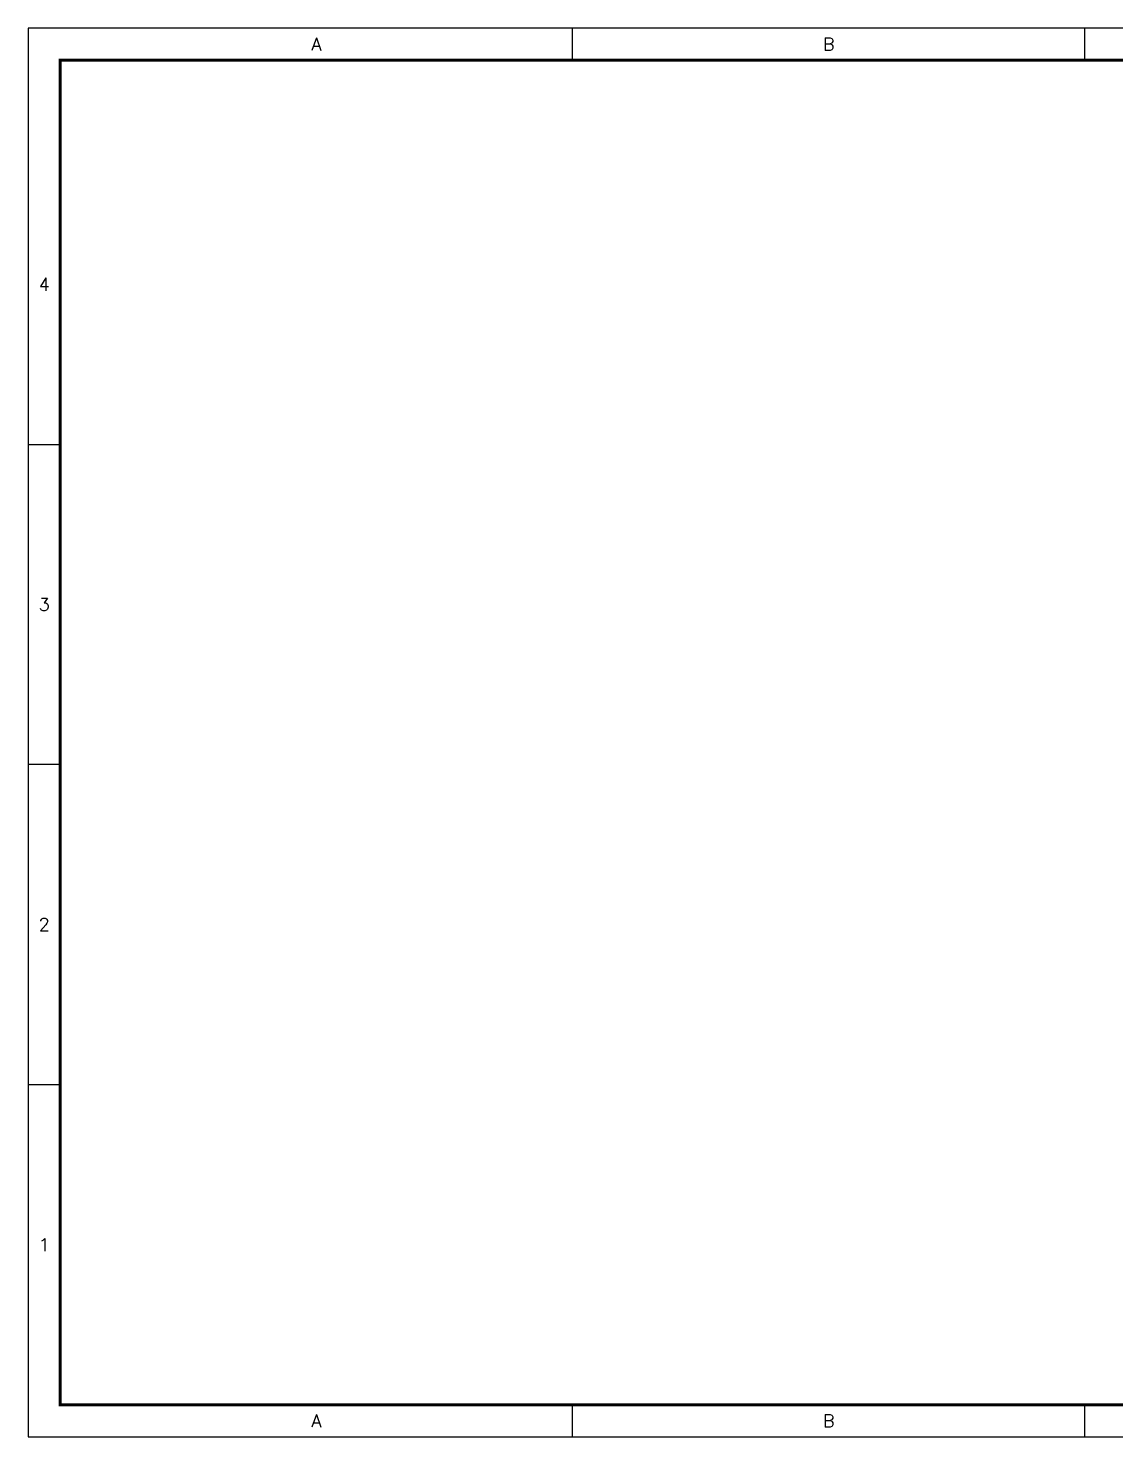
# Model space of a CAD drawing. Extents: x 0 to 17, y 0 to 11.
# Drawn here: x 0 to 8.5, y 0 to 11 of the extents above; entities that cross this region are included whole.
import ezdxf
from ezdxf.enums import TextEntityAlignment as Align

# ---------------------------------------------------------------- set-up
doc = ezdxf.new("R2010")
doc.units = 0
doc.header["$LTSCALE"] = 0.375
doc.header["$MEASUREMENT"] = 0
for name, pattern in [('BORDER2', [0.875, 0.25, -0.125, 0.25, -0.125, 0, -0.125]), ('DASHDOT2', [0.5, 0.25, -0.125, 0, -0.125]), ('DASHED2', [0.375, 0.25, -0.125]), ('DIVIDE2', [0.625, 0.25, -0.125, 0, -0.125, 0, -0.125]), ('HIDDEN', [0.375, 0.25, -0.125]), ('HIDDEN2', [0.1875, 0.125, -0.0625])]:
    doc.linetypes.add(name, pattern=pattern)
for name, color, linetype in [('01 Body', 3, 'Continuous'), ('02 Door', 1, 'Continuous'), ('03 Sub Panel', 7, 'Continuous'), ('04 Dimension', 8, 'Continuous'), ('05 BOM', 151, 'Continuous'), ('06 Text', 7, 'Continuous'), ('07 Notes', 3, 'Continuous'), ('08 Legend', 231, 'Continuous'), ('09 120VAC Wires', 7, 'Continuous'), ('09 Wires', 7, 'Continuous'), ('10 Symbols', 7, 'Continuous'), ('11 Pinout', 71, 'Continuous'), ('12 Field', 4, 'DASHDOT2'), ('13 Hidden', 4, 'HIDDEN'), ('14 Phantom', 5, 'DIVIDE2'), ('15 Future', 6, 'HIDDEN2'), ('16 ControlNet', 3, 'Continuous'), ('17 Data Highway', 191, 'BORDER2'), ('18 DeviceNet', 30, 'DASHED2'), ('19 EtherNet', 4, 'HIDDEN2'), ('20 Remote IO', 5, 'FENCELINE1'), ('21 Rov Rev', 1, 'Continuous'), ('22 24VAC Wires', 1, 'Continuous'), ('23 24VDC Wires', 5, 'Continuous'), ('24 400VAC Wires', 7, 'Continuous'), ('25 230VAC Wires', 1, 'Continuous'), ('26 Border', 7, 'Continuous')]:
    doc.layers.add(name, color=color, linetype=linetype)
doc.layers.add('27 Spacing', color=3, linetype='HIDDEN2', plot=False)
doc.layers.add('ViewPort', color=11, linetype='Continuous', plot=False)
doc.styles.add('ROMANS', font='romans.shx', dxfattribs={"width": 0.85})
doc.styles.get("Standard").update_dxf_attribs({"font": 'arial.ttf', "width": 0.85})
doc.linetypes.add('FENCELINE1', pattern='A,0.25,-0.1,[133,ltypeshp.shx,S=0.1,R=0,X=-0.1,Y=0],-0.1,1', length=1.45)

msp = doc.modelspace()

# ---------------------------------------------------------------- linework, layer by layer
at = {"layer": '26 Border'}
for p, q in [((17, 11), (0, 11)), ((0, 11), (0, 0)), ((4.25, 10.75), (4.25, 11)), ((8.25, 10.75), (8.25, 11)), ((0.25, 10.75), (16.25, 10.75)), ((0, 7.75), (0.25, 7.75)), ((0.25, 5.25), (0, 5.25)), ((0, 2.75), (0.25, 2.75)), ((16.25, 0.25), (0.25, 0.25)), ((4.25, 0), (4.25, 0.25)), ((8.25, 0), (8.25, 0.25)), ((0, 0), (17, 0))]:
    msp.add_line(p, q, dxfattribs=at)
at = {"layer": '26 Border', "const_width": 0.025}
msp.add_lwpolyline([(0.25, 10.75), (16.75, 10.75), (16.75, 0.25), (0.25, 0.25)], close=True, dxfattribs=at)

# ---------------------------------------------------------------- texts
at = {"layer": '01 Body', "ltscale": 0.5}
msp.add_text('.', height=0.0625, dxfattribs=at).set_placement((0.25, 0.25), align=Align.BOTTOM_CENTER)
at = {"layer": '02 Door', "ltscale": 0.5}
msp.add_text('.', height=0.0625, dxfattribs=at).set_placement((0.25, 0.25), align=Align.BOTTOM_CENTER)
at = {"layer": '03 Sub Panel', "ltscale": 0.5}
msp.add_text('.', height=0.0625, dxfattribs=at).set_placement((0.25, 0.25), align=Align.BOTTOM_CENTER)
at = {"layer": '04 Dimension', "ltscale": 0.5}
msp.add_text('.', height=0.0625, dxfattribs=at).set_placement((0.25, 0.25), align=Align.BOTTOM_CENTER)
at = {"layer": '05 BOM', "ltscale": 0.5}
msp.add_text('.', height=0.0625, dxfattribs=at).set_placement((0.25, 0.25), align=Align.BOTTOM_CENTER)
at = {"layer": '06 Text', "style": 'ROMANS'}
for s, p in [('A', (2.25, 10.875)), ('B', (6.25, 10.875)), ('4', (0.125, 9)), ('3', (0.125, 6.5)), ('2', (0.125, 4)), ('1', (0.125, 1.5)), ('A', (2.25, 0.125)), ('B', (6.25, 0.125))]:
    msp.add_text(s, height=0.1, dxfattribs=at).set_placement(p, align=Align.MIDDLE_CENTER)
at = {"layer": '06 Text', "color": 7}
msp.add_text('.', height=0.0625, dxfattribs=at).set_placement((0.25, 0.25), align=Align.BOTTOM_CENTER)
at = {"layer": '06 Text', "ltscale": 0.5}
msp.add_text('.', height=0.0625, dxfattribs=at).set_placement((0.25, 0.25), align=Align.BOTTOM_CENTER)
at = {"layer": '07 Notes', "ltscale": 0.5}
msp.add_text('.', height=0.0625, dxfattribs=at).set_placement((0.25, 0.25), align=Align.BOTTOM_CENTER)
at = {"layer": '08 Legend', "ltscale": 0.5}
msp.add_text('.', height=0.0625, dxfattribs=at).set_placement((0.25, 0.25), align=Align.BOTTOM_CENTER)
at = {"layer": '09 120VAC Wires', "ltscale": 0.5}
msp.add_text('.', height=0.0625, dxfattribs=at).set_placement((0.25, 0.25), align=Align.BOTTOM_CENTER)
at = {"layer": '09 Wires', "ltscale": 0.5}
msp.add_text('.', height=0.0625, dxfattribs=at).set_placement((0.25, 0.25), align=Align.BOTTOM_CENTER)
at = {"layer": '10 Symbols', "ltscale": 0.5}
msp.add_text('.', height=0.0625, dxfattribs=at).set_placement((0.25, 0.25), align=Align.BOTTOM_CENTER)
at = {"layer": '11 Pinout', "ltscale": 0.5}
msp.add_text('.', height=0.0625, dxfattribs=at).set_placement((0.25, 0.25), align=Align.BOTTOM_CENTER)
at = {"layer": '12 Field', "ltscale": 0.5}
msp.add_text('.', height=0.0625, dxfattribs=at).set_placement((0.25, 0.25), align=Align.BOTTOM_CENTER)
at = {"layer": '13 Hidden', "ltscale": 0.5}
msp.add_text('.', height=0.0625, dxfattribs=at).set_placement((0.25, 0.25), align=Align.BOTTOM_CENTER)
at = {"layer": '14 Phantom', "ltscale": 0.5}
msp.add_text('.', height=0.0625, dxfattribs=at).set_placement((0.25, 0.25), align=Align.BOTTOM_CENTER)
at = {"layer": '15 Future', "ltscale": 0.5}
msp.add_text('.', height=0.0625, dxfattribs=at).set_placement((0.25, 0.25), align=Align.BOTTOM_CENTER)
at = {"layer": '16 ControlNet', "ltscale": 0.5}
msp.add_text('.', height=0.0625, dxfattribs=at).set_placement((0.25, 0.25), align=Align.BOTTOM_CENTER)
at = {"layer": '17 Data Highway', "ltscale": 0.5}
msp.add_text('.', height=0.0625, dxfattribs=at).set_placement((0.25, 0.25), align=Align.BOTTOM_CENTER)
at = {"layer": '18 DeviceNet', "ltscale": 0.5}
msp.add_text('.', height=0.0625, dxfattribs=at).set_placement((0.25, 0.25), align=Align.BOTTOM_CENTER)
at = {"layer": '19 EtherNet', "ltscale": 0.5}
msp.add_text('.', height=0.0625, dxfattribs=at).set_placement((0.25, 0.25), align=Align.BOTTOM_CENTER)
msp.add_text('.', height=0.0625, dxfattribs=at).set_placement((0.25, 0.25), align=Align.BOTTOM_CENTER)
at = {"layer": '20 Remote IO', "ltscale": 0.5}
msp.add_text('.', height=0.0625, dxfattribs=at).set_placement((0.25, 0.25), align=Align.BOTTOM_CENTER)
msp.add_text('.', height=0.0625, dxfattribs=at).set_placement((0.25, 0.25), align=Align.BOTTOM_CENTER)
at = {"layer": '21 Rov Rev', "ltscale": 0.5}
msp.add_text('.', height=0.0625, dxfattribs=at).set_placement((0.25, 0.25), align=Align.BOTTOM_CENTER)
at = {"layer": '22 24VAC Wires', "ltscale": 0.5}
msp.add_text('.', height=0.0625, dxfattribs=at).set_placement((0.25, 0.25), align=Align.BOTTOM_CENTER)
at = {"layer": '23 24VDC Wires', "ltscale": 0.5}
msp.add_text('.', height=0.0625, dxfattribs=at).set_placement((0.25, 0.25), align=Align.BOTTOM_CENTER)
at = {"layer": '24 400VAC Wires', "ltscale": 0.5}
msp.add_text('.', height=0.0625, dxfattribs=at).set_placement((0.25, 0.25), align=Align.BOTTOM_CENTER)
at = {"layer": '25 230VAC Wires', "ltscale": 0.5}
msp.add_text('.', height=0.0625, dxfattribs=at).set_placement((0.25, 0.25), align=Align.BOTTOM_CENTER)
at = {"layer": '26 Border', "ltscale": 0.5}
msp.add_text('.', height=0.0625, dxfattribs=at).set_placement((0.25, 0.25), align=Align.BOTTOM_CENTER)
at = {"layer": '27 Spacing', "ltscale": 0.5}
msp.add_text('.', height=0.0625, dxfattribs=at).set_placement((0.25, 0.25), align=Align.BOTTOM_CENTER)
at = {"layer": 'ViewPort', "ltscale": 0.5}
msp.add_text('.', height=0.0625, dxfattribs=at).set_placement((0.25, 0.25), align=Align.BOTTOM_CENTER)

doc.saveas('drawing.dxf')
